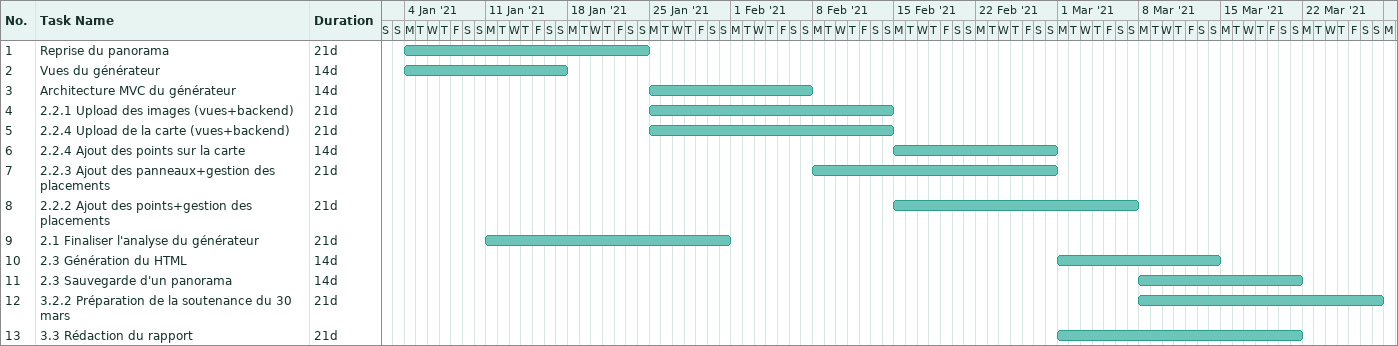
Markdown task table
| ID | Task | Duration | Start | Finish |
|---|---|---|---|---|
| 1 | Reprise du panorama | 21d | 2021-01-04 | 2021-01-24 |
| 2 | Vues du générateur | 14d | 2021-01-04 | 2021-01-17 |
| 3 | Architecture MVC du générateur | 14d | 2021-01-25 | 2021-02-07 |
| 4 | 2.2.1 Upload des images (vues+backend) | 21d | 2021-01-25 | 2021-02-14 |
| 5 | 2.2.4 Upload de la carte (vues+backend) | 21d | 2021-01-25 | 2021-02-14 |
| 6 | 2.2.4 Ajout des points sur la carte | 14d | 2021-02-15 | 2021-02-28 |
| 7 | 2.2.3 Ajout des panneaux+gestion des placements | 21d | 2021-02-08 | 2021-02-28 |
| 8 | 2.2.2 Ajout des points+gestion des placements | 21d | 2021-02-15 | 2021-03-07 |
| 9 | 2.1 Finaliser l'analyse du générateur | 21d | 2021-01-11 | 2021-01-31 |
| 10 | 2.3 Génération du HTML | 14d | 2021-03-01 | 2021-03-14 |
| 11 | 2.3 Sauvegarde d'un panorama | 14d | 2021-03-08 | 2021-03-21 |
| 12 | 3.2.2 Préparation de la soutenance du 30 mars | 21d | 2021-03-08 | 2021-03-28 |
| 13 | 3.3 Rédaction du rapport | 21d | 2021-03-01 | 2021-03-21 |
